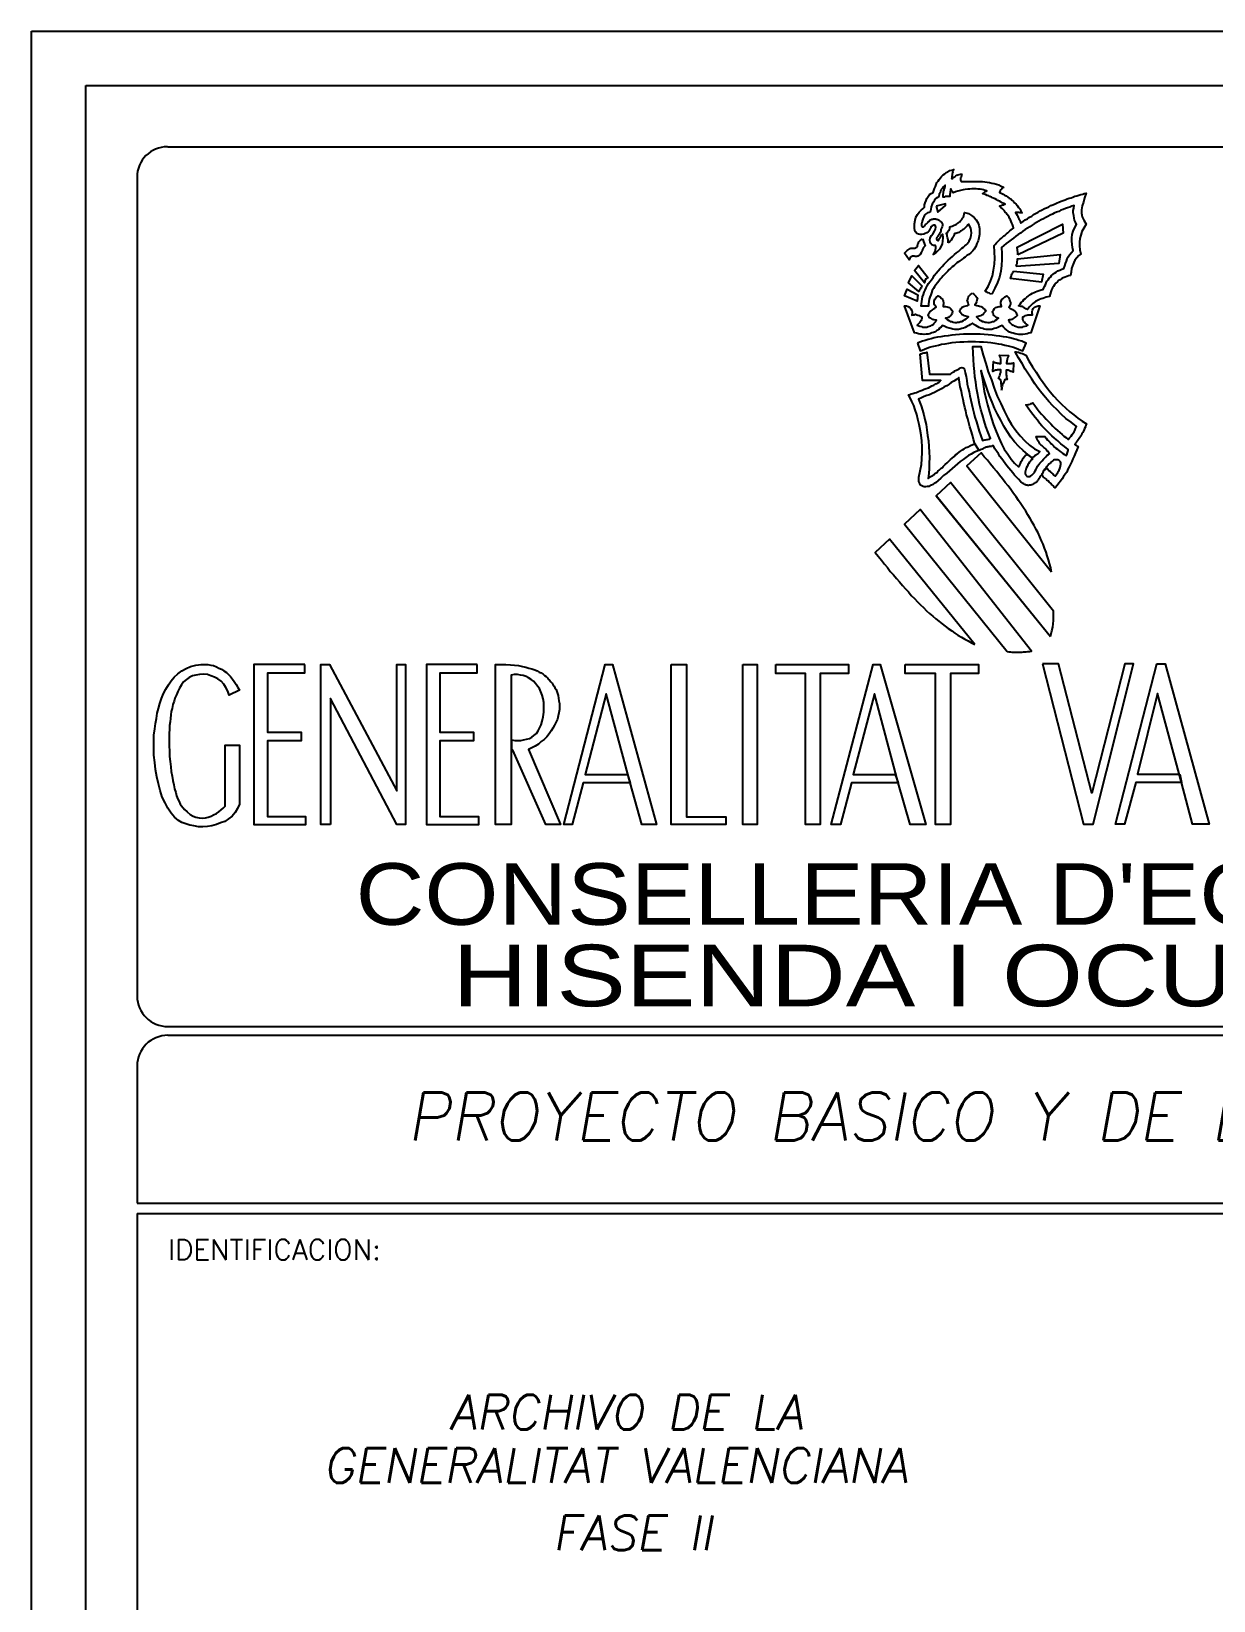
# Model space of a CAD drawing. Extents: x -1 to 154, y -18 to 77.
# Drawn here: x 116.85 to 138.61, y 11.77 to 40.66 of the extents above; entities that cross this region are included whole.
import ezdxf
from ezdxf.enums import TextEntityAlignment as Align

# ---------------------------------------------------------------- set-up
doc = ezdxf.new("R2010")
doc.units = 0
doc.layers.get('0').update_dxf_attribs({"linetype": 'CONTINUOUS'})
doc.layers.add('CAJE', color=7, linetype='CONTINUOUS')
doc.styles.add('_YES', font='HELV.SHX')
doc.styles.add('ROMANS', font='romans.shx')

# ---------------------------------------------------------------- blocks, each defined once
blk = doc.blocks.new('CAJETIN')
at = {"layer": 'CAJE', "color": 7, "linetype": 'Continuous'}
for p, q in [((-18, 28.69), (0, 28.69)), ((-18, 0), (-18, 28.69)), ((-16.744, 27.628), (-1.256, 27.628)), ((-16.744, 19.45), (-1.256, 19.45))]:
    blk.add_line(p, q, dxfattribs=at)
at = {"layer": 'CAJE', "color": 4, "linetype": 'Continuous'}
for p, q in [((-17.5, 28.19), (-0.5, 28.19)), ((-17.5, 0.5), (-17.5, 28.19))]:
    blk.add_line(p, q, dxfattribs=at)
at = {"layer": 'CAJE'}
blk.add_line((-17.028, 27.348), (-17.028, 19.813), dxfattribs=at)
at = {"layer": 'CAJE', "linetype": 'Continuous'}
for p, q in [((-16.744, 19.53), (-1.256, 19.53)), ((-17.028, 19.167), (-17.028, 17.906)), ((-17.028, 17.906), (-0.972, 17.906)), ((-17.028, 17.811), (-5.222, 17.811)), ((-17.028, 17.811), (-17.028, 13.656))]:
    blk.add_line(p, q, dxfattribs=at)
at = {"layer": 'CAJE', "color": 7, "linetype": 'Continuous'}
for points in [[(-9.163, 26.272), (-9.177, 26.275), (-9.184, 26.279), (-9.195, 26.282), (-9.199, 26.282), (-9.206, 26.286), (-9.209, 26.29), (-9.216, 26.293), (-9.224, 26.3), (-9.195, 26.343), (-9.173, 26.39), (-9.156, 26.44), (-9.145, 26.493), (-9.138, 26.547), (-9.134, 26.601), (-9.138, 26.658), (-9.141, 26.719), (-9.131, 26.729), (-9.12, 26.744), (-9.109, 26.754), (-9.098, 26.765), (-9.084, 26.776), (-9.073, 26.786), (-9.063, 26.797), (-9.052, 26.808), (-9.038, 26.815), (-9.027, 26.826), (-9.016, 26.837), (-9.005, 26.844), (-8.995, 26.854), (-8.984, 26.862), (-8.973, 26.872), (-8.963, 26.879), (-8.966, 26.894), (-8.973, 26.912), (-8.977, 26.926), (-8.984, 26.94), (-8.991, 26.954), (-8.995, 26.965), (-9.002, 26.98), (-9.009, 26.99), (-9.02, 27.005), (-9.027, 27.015), (-9.038, 27.026), (-9.045, 27.037), (-9.056, 27.047), (-9.066, 27.058), (-9.08, 27.069), (-9.091, 27.08), (-9.088, 27.083), (-9.08, 27.083), (-9.077, 27.087), (-9.07, 27.09), (-9.063, 27.094), (-9.052, 27.094), (-9.045, 27.098), (-9.038, 27.098), (-9.052, 27.105), (-9.066, 27.112), (-9.077, 27.119), (-9.091, 27.126), (-9.106, 27.133), (-9.116, 27.14), (-9.131, 27.148), (-9.141, 27.151), (-9.156, 27.158), (-9.166, 27.165), (-9.181, 27.169), (-9.191, 27.176), (-9.206, 27.18), (-9.22, 27.187), (-9.231, 27.19), (-9.245, 27.194), (-9.245, 27.198), (-9.241, 27.201), (-9.234, 27.205), (-9.231, 27.208), (-9.224, 27.215), (-9.216, 27.219), (-9.213, 27.219), (-9.209, 27.223), (-9.224, 27.226), (-9.238, 27.23), (-9.252, 27.233), (-9.27, 27.237), (-9.288, 27.237), (-9.306, 27.24), (-9.324, 27.24), (-9.345, 27.24), (-9.363, 27.237), (-9.384, 27.237), (-9.406, 27.233), (-9.427, 27.23), (-9.449, 27.226), (-9.474, 27.219), (-9.495, 27.212), (-9.517, 27.205), (-9.52, 27.208), (-9.52, 27.212), (-9.524, 27.215), (-9.527, 27.219), (-9.531, 27.223), (-9.535, 27.226), (-9.538, 27.233), (-9.538, 27.24), (-9.538, 27.237), (-9.538, 27.237), (-9.538, 27.233), (-9.538, 27.233), (-9.542, 27.233), (-9.542, 27.233), (-9.542, 27.233), (-9.542, 27.233), (-9.542, 27.223), (-9.545, 27.215), (-9.545, 27.208), (-9.545, 27.201), (-9.549, 27.194), (-9.549, 27.187), (-9.549, 27.176), (-9.549, 27.169), (-9.559, 27.169), (-9.567, 27.169), (-9.574, 27.169), (-9.577, 27.169), (-9.585, 27.169), (-9.592, 27.169), (-9.599, 27.165), (-9.61, 27.165), (-9.61, 27.18), (-9.61, 27.19), (-9.606, 27.205), (-9.606, 27.215), (-9.602, 27.23), (-9.599, 27.24), (-9.595, 27.251), (-9.592, 27.262), (-9.592, 27.262), (-9.592, 27.266), (-9.592, 27.266), (-9.592, 27.266), (-9.592, 27.266), (-9.592, 27.269), (-9.592, 27.269), (-9.592, 27.273), (-9.602, 27.266), (-9.613, 27.255), (-9.62, 27.244), (-9.627, 27.233), (-9.635, 27.223), (-9.638, 27.205), (-9.645, 27.19), (-9.649, 27.169), (-9.663, 27.162), (-9.678, 27.151), (-9.688, 27.137), (-9.699, 27.119), (-9.71, 27.098), (-9.72, 27.076), (-9.724, 27.051), (-9.728, 27.026), (-9.738, 27.022), (-9.753, 27.019), (-9.763, 27.012), (-9.771, 27.008), (-9.781, 26.997), (-9.788, 26.983), (-9.795, 26.969), (-9.803, 26.944), (-9.803, 26.937), (-9.806, 26.93), (-9.81, 26.919), (-9.81, 26.908), (-9.81, 26.901), (-9.806, 26.894), (-9.803, 26.89), (-9.795, 26.89), (-9.788, 26.894), (-9.785, 26.897), (-9.781, 26.901), (-9.774, 26.908), (-9.771, 26.912), (-9.763, 26.919), (-9.756, 26.926), (-9.749, 26.933), (-9.745, 26.94), (-9.738, 26.944), (-9.731, 26.951), (-9.728, 26.954), (-9.72, 26.958), (-9.713, 26.962), (-9.706, 26.962), (-9.699, 26.965), (-9.692, 26.965), (-9.681, 26.965), (-9.674, 26.962), (-9.667, 26.962), (-9.66, 26.958), (-9.652, 26.954), (-9.645, 26.951), (-9.638, 26.944), (-9.631, 26.94), (-9.624, 26.933), (-9.62, 26.922), (-9.617, 26.915), (-9.617, 26.905), (-9.62, 26.89), (-9.624, 26.879), (-9.631, 26.865), (-9.631, 26.858), (-9.631, 26.851), (-9.635, 26.844), (-9.638, 26.837), (-9.642, 26.826), (-9.645, 26.819), (-9.652, 26.812), (-9.66, 26.801), (-9.667, 26.794), (-9.67, 26.786), (-9.67, 26.779), (-9.667, 26.772), (-9.663, 26.769), (-9.66, 26.765), (-9.656, 26.765), (-9.652, 26.765), (-9.645, 26.776), (-9.642, 26.783), (-9.638, 26.79), (-9.635, 26.797), (-9.631, 26.801), (-9.627, 26.808), (-9.624, 26.815), (-9.617, 26.822), (-9.613, 26.79), (-9.617, 26.758), (-9.62, 26.733), (-9.631, 26.708), (-9.642, 26.686), (-9.66, 26.669), (-9.678, 26.651), (-9.703, 26.636), (-9.695, 26.644), (-9.692, 26.651), (-9.685, 26.658), (-9.681, 26.672), (-9.681, 26.683), (-9.678, 26.693), (-9.678, 26.708), (-9.681, 26.719), (-9.699, 26.719), (-9.713, 26.726), (-9.724, 26.736), (-9.728, 26.751), (-9.731, 26.769), (-9.728, 26.79), (-9.717, 26.812), (-9.703, 26.829), (-9.688, 26.851), (-9.681, 26.869), (-9.678, 26.887), (-9.681, 26.897), (-9.685, 26.905), (-9.695, 26.905), (-9.71, 26.901), (-9.724, 26.89), (-9.724, 26.883), (-9.728, 26.876), (-9.731, 26.869), (-9.735, 26.862), (-9.742, 26.851), (-9.749, 26.844), (-9.76, 26.837), (-9.774, 26.829), (-9.788, 26.822), (-9.806, 26.819), (-9.82, 26.819), (-9.838, 26.822), (-9.853, 26.829), (-9.863, 26.844), (-9.871, 26.858), (-9.874, 26.879), (-9.874, 26.919), (-9.867, 26.951), (-9.86, 26.98), (-9.846, 27.005), (-9.831, 27.026), (-9.813, 27.044), (-9.795, 27.058), (-9.781, 27.072), (-9.781, 27.094), (-9.774, 27.112), (-9.767, 27.133), (-9.76, 27.151), (-9.749, 27.169), (-9.735, 27.187), (-9.72, 27.198), (-9.703, 27.208), (-9.695, 27.226), (-9.688, 27.244), (-9.681, 27.262), (-9.674, 27.28), (-9.667, 27.298), (-9.656, 27.312), (-9.645, 27.326), (-9.635, 27.341), (-9.624, 27.355), (-9.61, 27.369), (-9.595, 27.38), (-9.581, 27.391), (-9.567, 27.398), (-9.549, 27.408), (-9.531, 27.412), (-9.513, 27.419), (-9.517, 27.408), (-9.52, 27.398), (-9.524, 27.387), (-9.527, 27.376), (-9.527, 27.366), (-9.531, 27.355), (-9.531, 27.344), (-9.531, 27.333), (-9.531, 27.337), (-9.531, 27.337), (-9.527, 27.337), (-9.527, 27.337), (-9.524, 27.337), (-9.524, 27.337), (-9.52, 27.337), (-9.52, 27.341), (-9.513, 27.348), (-9.502, 27.351), (-9.492, 27.359), (-9.485, 27.366), (-9.474, 27.369), (-9.463, 27.373), (-9.449, 27.376), (-9.438, 27.376), (-9.442, 27.369), (-9.442, 27.359), (-9.445, 27.355), (-9.445, 27.348), (-9.449, 27.341), (-9.449, 27.33), (-9.449, 27.319), (-9.445, 27.308), (-9.413, 27.308), (-9.381, 27.308), (-9.352, 27.308), (-9.324, 27.308), (-9.299, 27.308), (-9.274, 27.308), (-9.249, 27.308), (-9.227, 27.305), (-9.206, 27.301), (-9.184, 27.298), (-9.163, 27.294), (-9.141, 27.291), (-9.12, 27.283), (-9.098, 27.276), (-9.077, 27.266), (-9.056, 27.255), (-9.059, 27.251), (-9.066, 27.248), (-9.07, 27.244), (-9.073, 27.237), (-9.08, 27.23), (-9.084, 27.223), (-9.088, 27.215), (-9.091, 27.208), (-9.077, 27.201), (-9.059, 27.19), (-9.045, 27.183), (-9.031, 27.176), (-9.016, 27.165), (-9.002, 27.155), (-8.988, 27.148), (-8.977, 27.137), (-8.963, 27.123), (-8.952, 27.112), (-8.938, 27.098), (-8.927, 27.083), (-8.916, 27.069), (-8.905, 27.055), (-8.895, 27.037), (-8.884, 27.019), (-8.891, 27.019), (-8.898, 27.019), (-8.905, 27.019), (-8.912, 27.022), (-8.92, 27.022), (-8.93, 27.022), (-8.938, 27.022), (-8.945, 27.022), (-8.938, 27.012), (-8.93, 26.997), (-8.923, 26.987), (-8.92, 26.976), (-8.912, 26.965), (-8.905, 26.951), (-8.902, 26.94), (-8.895, 26.926), (-8.873, 26.94), (-8.855, 26.954), (-8.834, 26.965), (-8.816, 26.98), (-8.795, 26.99), (-8.777, 27.005), (-8.755, 27.015), (-8.737, 27.026), (-8.716, 27.037), (-8.698, 27.047), (-8.677, 27.058), (-8.659, 27.065), (-8.637, 27.076), (-8.619, 27.087), (-8.602, 27.094), (-8.58, 27.101), (-8.562, 27.112), (-8.544, 27.119), (-8.523, 27.126), (-8.505, 27.133), (-8.487, 27.14), (-8.469, 27.148), (-8.451, 27.155), (-8.433, 27.158), (-8.416, 27.165), (-8.398, 27.173), (-8.38, 27.176), (-8.362, 27.183), (-8.344, 27.187), (-8.326, 27.19), (-8.312, 27.198), (-8.294, 27.201), (-8.308, 27.158), (-8.319, 27.119), (-8.33, 27.083), (-8.337, 27.047), (-8.337, 27.015), (-8.33, 26.983), (-8.316, 26.951), (-8.294, 26.915), (-8.316, 26.879), (-8.333, 26.847), (-8.344, 26.815), (-8.351, 26.783), (-8.355, 26.751), (-8.355, 26.715), (-8.351, 26.679), (-8.344, 26.64), (-8.362, 26.626), (-8.38, 26.604), (-8.398, 26.583), (-8.408, 26.561), (-8.419, 26.533), (-8.43, 26.508), (-8.433, 26.475), (-8.437, 26.443), (-8.455, 26.44), (-8.473, 26.433), (-8.487, 26.429), (-8.505, 26.422), (-8.519, 26.415), (-8.534, 26.404), (-8.548, 26.397), (-8.559, 26.386), (-8.573, 26.372), (-8.584, 26.358), (-8.594, 26.343), (-8.605, 26.329), (-8.612, 26.311), (-8.619, 26.293), (-8.626, 26.272), (-8.63, 26.25), (-8.648, 26.247), (-8.662, 26.243), (-8.677, 26.236), (-8.694, 26.232), (-8.709, 26.229), (-8.723, 26.222), (-8.734, 26.215), (-8.748, 26.211), (-8.759, 26.204), (-8.773, 26.193), (-8.784, 26.186), (-8.795, 26.175), (-8.805, 26.165), (-8.816, 26.154), (-8.823, 26.143), (-8.834, 26.129), (-8.848, 26.136), (-8.859, 26.143), (-8.87, 26.147), (-8.877, 26.154), (-8.884, 26.157), (-8.895, 26.157), (-8.905, 26.161), (-8.916, 26.165), (-8.902, 26.179), (-8.891, 26.193), (-8.877, 26.207), (-8.866, 26.222), (-8.852, 26.232), (-8.841, 26.243), (-8.827, 26.254), (-8.816, 26.265), (-8.802, 26.272), (-8.787, 26.279), (-8.773, 26.286), (-8.759, 26.293), (-8.745, 26.3), (-8.727, 26.304), (-8.709, 26.311), (-8.691, 26.315), (-8.684, 26.329), (-8.677, 26.343), (-8.669, 26.358), (-8.662, 26.375), (-8.655, 26.39), (-8.644, 26.404), (-8.634, 26.418), (-8.623, 26.429), (-8.612, 26.443), (-8.598, 26.454), (-8.584, 26.465), (-8.569, 26.475), (-8.555, 26.486), (-8.537, 26.493), (-8.519, 26.5), (-8.498, 26.508), (-8.491, 26.533), (-8.484, 26.554), (-8.476, 26.576), (-8.469, 26.597), (-8.459, 26.615), (-8.448, 26.633), (-8.43, 26.654), (-8.412, 26.672), (-8.419, 26.701), (-8.423, 26.729), (-8.426, 26.761), (-8.426, 26.79), (-8.423, 26.819), (-8.412, 26.851), (-8.401, 26.879), (-8.384, 26.912), (-8.391, 26.933), (-8.401, 26.951), (-8.405, 26.972), (-8.408, 26.994), (-8.412, 27.019), (-8.412, 27.04), (-8.408, 27.062), (-8.405, 27.087), (-8.426, 27.08), (-8.444, 27.072), (-8.466, 27.065), (-8.484, 27.058), (-8.505, 27.051), (-8.526, 27.044), (-8.544, 27.033), (-8.566, 27.026), (-8.587, 27.015), (-8.605, 27.008), (-8.626, 26.997), (-8.648, 26.987), (-8.666, 26.976), (-8.687, 26.965), (-8.709, 26.954), (-8.73, 26.944), (-8.752, 26.93), (-8.773, 26.919), (-8.791, 26.905), (-8.812, 26.89), (-8.834, 26.879), (-8.855, 26.865), (-8.877, 26.851), (-8.898, 26.833), (-8.92, 26.819), (-8.941, 26.804), (-8.963, 26.786), (-8.984, 26.772), (-9.009, 26.754), (-9.031, 26.736), (-9.052, 26.719), (-9.073, 26.701), (-9.07, 26.644), (-9.07, 26.59), (-9.073, 26.536), (-9.08, 26.483), (-9.091, 26.429), (-9.109, 26.379), (-9.134, 26.325), (-9.163, 26.272)], [(-9.563, 26.744), (-9.563, 26.758), (-9.563, 26.769), (-9.567, 26.783), (-9.57, 26.794), (-9.574, 26.804), (-9.574, 26.815), (-9.577, 26.822), (-9.581, 26.829), (-9.574, 26.837), (-9.567, 26.844), (-9.563, 26.851), (-9.556, 26.858), (-9.552, 26.865), (-9.549, 26.872), (-9.549, 26.883), (-9.549, 26.89), (-9.538, 26.894), (-9.527, 26.897), (-9.52, 26.901), (-9.51, 26.905), (-9.499, 26.908), (-9.488, 26.915), (-9.477, 26.922), (-9.467, 26.93), (-9.456, 26.937), (-9.449, 26.947), (-9.438, 26.958), (-9.431, 26.969), (-9.424, 26.98), (-9.42, 26.994), (-9.417, 27.008), (-9.413, 27.022), (-9.377, 27.012), (-9.349, 26.994), (-9.324, 26.976), (-9.306, 26.954), (-9.291, 26.93), (-9.281, 26.905), (-9.274, 26.876), (-9.274, 26.847), (-9.274, 26.819), (-9.281, 26.79), (-9.288, 26.761), (-9.299, 26.736), (-9.309, 26.711), (-9.324, 26.686), (-9.338, 26.669), (-9.356, 26.651), (-9.374, 26.636), (-9.392, 26.626), (-9.406, 26.611), (-9.424, 26.601), (-9.438, 26.59), (-9.456, 26.579), (-9.47, 26.568), (-9.485, 26.558), (-9.499, 26.543), (-9.513, 26.533), (-9.527, 26.522), (-9.542, 26.508), (-9.556, 26.497), (-9.567, 26.483), (-9.581, 26.468), (-9.595, 26.454), (-9.61, 26.44), (-9.624, 26.422), (-9.638, 26.408), (-9.649, 26.39), (-9.663, 26.375), (-9.678, 26.358), (-9.688, 26.34), (-9.699, 26.322), (-9.71, 26.304), (-9.717, 26.282), (-9.724, 26.265), (-9.731, 26.243), (-9.738, 26.225), (-9.742, 26.204), (-9.745, 26.182), (-9.745, 26.161), (-9.813, 26.161), (-9.81, 26.182), (-9.806, 26.204), (-9.803, 26.225), (-9.799, 26.247), (-9.792, 26.268), (-9.785, 26.29), (-9.774, 26.307), (-9.767, 26.329), (-9.756, 26.347), (-9.745, 26.368), (-9.731, 26.386), (-9.717, 26.404), (-9.703, 26.425), (-9.688, 26.447), (-9.674, 26.465), (-9.656, 26.486), (-9.638, 26.508), (-9.62, 26.526), (-9.602, 26.547), (-9.581, 26.565), (-9.563, 26.583), (-9.542, 26.601), (-9.524, 26.619), (-9.506, 26.636), (-9.488, 26.651), (-9.47, 26.665), (-9.452, 26.679), (-9.438, 26.693), (-9.424, 26.704), (-9.409, 26.715), (-9.399, 26.726), (-9.388, 26.733), (-9.37, 26.758), (-9.359, 26.786), (-9.352, 26.812), (-9.349, 26.837), (-9.352, 26.858), (-9.356, 26.879), (-9.366, 26.901), (-9.377, 26.915), (-9.384, 26.908), (-9.388, 26.901), (-9.395, 26.894), (-9.402, 26.887), (-9.409, 26.879), (-9.417, 26.872), (-9.424, 26.865), (-9.431, 26.862), (-9.442, 26.854), (-9.449, 26.851), (-9.456, 26.844), (-9.467, 26.84), (-9.474, 26.837), (-9.485, 26.833), (-9.492, 26.829), (-9.502, 26.829), (-9.51, 26.819), (-9.513, 26.804), (-9.52, 26.794), (-9.527, 26.783), (-9.535, 26.769), (-9.542, 26.761), (-9.552, 26.751), (-9.563, 26.744)], [(-9.674, 27.08), (-9.66, 27.026), (-9.588, 27.087), (-9.588, 27.101), (-9.674, 27.08)], [(-8.923, 26.633), (-8.923, 26.644), (-8.923, 26.651), (-8.923, 26.658), (-8.927, 26.669), (-8.927, 26.676), (-8.927, 26.683), (-8.93, 26.693), (-8.93, 26.704), (-8.512, 26.915), (-8.505, 26.833), (-8.923, 26.633)], [(-9.799, 26.779), (-9.774, 26.715), (-9.785, 26.708), (-9.792, 26.701), (-9.795, 26.693), (-9.799, 26.683), (-9.803, 26.672), (-9.806, 26.661), (-9.813, 26.651), (-9.82, 26.636), (-9.831, 26.629), (-9.842, 26.622), (-9.853, 26.619), (-9.86, 26.619), (-9.867, 26.619), (-9.878, 26.622), (-9.885, 26.622), (-9.892, 26.622), (-9.896, 26.622), (-9.899, 26.619), (-9.903, 26.615), (-9.906, 26.611), (-9.913, 26.608), (-9.917, 26.601), (-9.921, 26.593), (-9.924, 26.586), (-9.964, 26.647), (-9.953, 26.661), (-9.942, 26.672), (-9.931, 26.679), (-9.924, 26.686), (-9.913, 26.69), (-9.906, 26.693), (-9.892, 26.693), (-9.881, 26.693), (-9.871, 26.693), (-9.863, 26.697), (-9.86, 26.701), (-9.853, 26.704), (-9.849, 26.708), (-9.846, 26.711), (-9.846, 26.719), (-9.842, 26.726), (-9.842, 26.733), (-9.838, 26.74), (-9.838, 26.747), (-9.835, 26.754), (-9.828, 26.758), (-9.82, 26.765), (-9.813, 26.772), (-9.799, 26.779)], [(-8.938, 26.526), (-8.934, 26.536), (-8.934, 26.543), (-8.93, 26.551), (-8.93, 26.558), (-8.93, 26.565), (-8.93, 26.572), (-8.927, 26.583), (-8.927, 26.597), (-8.534, 26.636), (-8.544, 26.554), (-8.938, 26.526)], [(-9.806, 26.347), (-9.81, 26.336), (-9.813, 26.329), (-9.817, 26.325), (-9.82, 26.318), (-9.824, 26.315), (-9.828, 26.311), (-9.831, 26.304), (-9.835, 26.297), (-9.928, 26.375), (-9.899, 26.44), (-9.806, 26.347)], [(-9.749, 26.422), (-9.756, 26.418), (-9.763, 26.411), (-9.771, 26.408), (-9.774, 26.4), (-9.778, 26.397), (-9.778, 26.39), (-9.781, 26.383), (-9.781, 26.375), (-9.874, 26.49), (-9.838, 26.536), (-9.749, 26.422)], [(-8.963, 26.483), (-8.691, 26.454), (-8.705, 26.383), (-8.991, 26.415), (-8.988, 26.425), (-8.984, 26.433), (-8.98, 26.44), (-8.98, 26.447), (-8.977, 26.454), (-8.973, 26.461), (-8.97, 26.472), (-8.963, 26.483)], [(-9.842, 26.265), (-9.842, 26.257), (-9.846, 26.25), (-9.846, 26.247), (-9.846, 26.243), (-9.846, 26.236), (-9.846, 26.229), (-9.849, 26.218), (-9.849, 26.207), (-9.964, 26.257), (-9.942, 26.318), (-9.842, 26.265)], [(-9.341, 26.279), (-9.324, 26.268), (-9.309, 26.254), (-9.299, 26.24), (-9.295, 26.225), (-9.299, 26.215), (-9.302, 26.2), (-9.309, 26.186), (-9.317, 26.172), (-9.299, 26.168), (-9.284, 26.165), (-9.274, 26.161), (-9.259, 26.157), (-9.249, 26.15), (-9.238, 26.139), (-9.227, 26.129), (-9.216, 26.114), (-9.227, 26.104), (-9.238, 26.093), (-9.245, 26.082), (-9.256, 26.079), (-9.266, 26.072), (-9.277, 26.068), (-9.288, 26.064), (-9.302, 26.061), (-9.291, 26.05), (-9.284, 26.043), (-9.274, 26.036), (-9.263, 26.029), (-9.249, 26.021), (-9.238, 26.018), (-9.224, 26.014), (-9.213, 26.014), (-9.199, 26.011), (-9.184, 26.011), (-9.17, 26.014), (-9.156, 26.018), (-9.141, 26.021), (-9.131, 26.029), (-9.116, 26.039), (-9.102, 26.05), (-9.113, 26.054), (-9.123, 26.057), (-9.131, 26.064), (-9.138, 26.072), (-9.145, 26.079), (-9.148, 26.086), (-9.152, 26.097), (-9.156, 26.111), (-9.148, 26.125), (-9.138, 26.139), (-9.127, 26.147), (-9.116, 26.15), (-9.106, 26.154), (-9.095, 26.157), (-9.084, 26.157), (-9.073, 26.157), (-9.077, 26.172), (-9.08, 26.182), (-9.08, 26.197), (-9.077, 26.207), (-9.07, 26.222), (-9.059, 26.232), (-9.041, 26.247), (-9.023, 26.257), (-9.009, 26.24), (-8.998, 26.222), (-8.995, 26.207), (-8.991, 26.193), (-8.991, 26.179), (-8.995, 26.168), (-8.998, 26.157), (-9.005, 26.15), (-8.995, 26.143), (-8.984, 26.136), (-8.973, 26.129), (-8.959, 26.122), (-8.948, 26.111), (-8.941, 26.104), (-8.934, 26.089), (-8.927, 26.079), (-8.934, 26.068), (-8.945, 26.061), (-8.955, 26.054), (-8.966, 26.046), (-8.977, 26.039), (-8.988, 26.036), (-8.998, 26.036), (-9.009, 26.032), (-9.002, 26.021), (-8.995, 26.011), (-8.988, 26), (-8.977, 25.993), (-8.966, 25.986), (-8.955, 25.979), (-8.945, 25.975), (-8.934, 25.972), (-8.92, 25.968), (-8.909, 25.968), (-8.895, 25.968), (-8.88, 25.968), (-8.87, 25.972), (-8.855, 25.975), (-8.841, 25.979), (-8.83, 25.986), (-8.845, 25.997), (-8.855, 26.004), (-8.862, 26.014), (-8.87, 26.021), (-8.873, 26.032), (-8.877, 26.039), (-8.877, 26.05), (-8.877, 26.061), (-8.862, 26.068), (-8.852, 26.075), (-8.841, 26.079), (-8.83, 26.082), (-8.82, 26.082), (-8.809, 26.082), (-8.798, 26.082), (-8.787, 26.082), (-8.791, 26.097), (-8.791, 26.111), (-8.787, 26.125), (-8.78, 26.139), (-8.77, 26.15), (-8.755, 26.157), (-8.737, 26.165), (-8.719, 26.165), (-8.802, 25.914), (-8.82, 25.911), (-8.838, 25.907), (-8.855, 25.904), (-8.877, 25.9), (-8.895, 25.9), (-8.912, 25.9), (-8.93, 25.904), (-8.948, 25.907), (-8.966, 25.911), (-8.98, 25.914), (-8.998, 25.921), (-9.013, 25.932), (-9.027, 25.943), (-9.041, 25.954), (-9.056, 25.968), (-9.066, 25.982), (-9.088, 25.972), (-9.106, 25.964), (-9.123, 25.957), (-9.141, 25.954), (-9.163, 25.946), (-9.177, 25.946), (-9.195, 25.946), (-9.213, 25.946), (-9.231, 25.95), (-9.245, 25.954), (-9.263, 25.957), (-9.277, 25.964), (-9.295, 25.972), (-9.309, 25.982), (-9.327, 25.993), (-9.341, 26.004), (-9.359, 25.993), (-9.374, 25.982), (-9.392, 25.972), (-9.406, 25.964), (-9.424, 25.957), (-9.438, 25.954), (-9.456, 25.95), (-9.47, 25.946), (-9.488, 25.946), (-9.502, 25.946), (-9.52, 25.95), (-9.538, 25.954), (-9.556, 25.957), (-9.577, 25.964), (-9.595, 25.972), (-9.617, 25.982), (-9.627, 25.968), (-9.642, 25.957), (-9.652, 25.943), (-9.667, 25.936), (-9.681, 25.925), (-9.699, 25.918), (-9.713, 25.914), (-9.731, 25.907), (-9.749, 25.904), (-9.767, 25.904), (-9.785, 25.9), (-9.803, 25.904), (-9.82, 25.904), (-9.838, 25.907), (-9.856, 25.911), (-9.874, 25.914), (-9.964, 26.165), (-9.946, 26.165), (-9.931, 26.157), (-9.917, 26.147), (-9.906, 26.136), (-9.899, 26.122), (-9.896, 26.107), (-9.896, 26.093), (-9.899, 26.079), (-9.885, 26.082), (-9.874, 26.082), (-9.863, 26.086), (-9.853, 26.082), (-9.842, 26.079), (-9.831, 26.075), (-9.82, 26.068), (-9.806, 26.061), (-9.806, 26.05), (-9.81, 26.036), (-9.813, 26.029), (-9.817, 26.018), (-9.824, 26.011), (-9.831, 26.004), (-9.838, 25.997), (-9.849, 25.986), (-9.835, 25.979), (-9.824, 25.975), (-9.81, 25.972), (-9.799, 25.968), (-9.785, 25.968), (-9.771, 25.968), (-9.76, 25.968), (-9.749, 25.972), (-9.735, 25.975), (-9.724, 25.979), (-9.713, 25.986), (-9.703, 25.993), (-9.695, 26), (-9.685, 26.011), (-9.678, 26.021), (-9.67, 26.032), (-9.681, 26.032), (-9.695, 26.036), (-9.706, 26.039), (-9.713, 26.043), (-9.724, 26.05), (-9.735, 26.054), (-9.742, 26.064), (-9.749, 26.075), (-9.745, 26.089), (-9.738, 26.1), (-9.731, 26.107), (-9.72, 26.118), (-9.71, 26.125), (-9.699, 26.136), (-9.685, 26.143), (-9.674, 26.15), (-9.681, 26.161), (-9.688, 26.172), (-9.692, 26.182), (-9.692, 26.197), (-9.692, 26.207), (-9.685, 26.225), (-9.674, 26.24), (-9.656, 26.257), (-9.638, 26.247), (-9.624, 26.232), (-9.613, 26.222), (-9.61, 26.207), (-9.606, 26.193), (-9.606, 26.182), (-9.61, 26.168), (-9.61, 26.157), (-9.599, 26.157), (-9.588, 26.157), (-9.574, 26.154), (-9.563, 26.15), (-9.552, 26.147), (-9.542, 26.139), (-9.531, 26.125), (-9.524, 26.111), (-9.527, 26.097), (-9.531, 26.086), (-9.535, 26.079), (-9.542, 26.072), (-9.552, 26.064), (-9.559, 26.057), (-9.574, 26.054), (-9.588, 26.05), (-9.574, 26.039), (-9.559, 26.029), (-9.545, 26.021), (-9.531, 26.018), (-9.517, 26.014), (-9.502, 26.011), (-9.488, 26.011), (-9.477, 26.014), (-9.463, 26.014), (-9.449, 26.018), (-9.438, 26.021), (-9.424, 26.029), (-9.413, 26.036), (-9.399, 26.043), (-9.388, 26.05), (-9.377, 26.061), (-9.388, 26.064), (-9.402, 26.068), (-9.413, 26.072), (-9.424, 26.079), (-9.434, 26.082), (-9.445, 26.093), (-9.452, 26.104), (-9.456, 26.114), (-9.452, 26.129), (-9.442, 26.139), (-9.434, 26.15), (-9.424, 26.157), (-9.409, 26.161), (-9.399, 26.165), (-9.384, 26.168), (-9.374, 26.172), (-9.381, 26.186), (-9.384, 26.2), (-9.388, 26.215), (-9.384, 26.225), (-9.381, 26.24), (-9.374, 26.254), (-9.359, 26.268), (-9.341, 26.279)], [(-9.846, 25.821), (-9.82, 25.75), (-9.803, 25.757), (-9.781, 25.764), (-9.76, 25.775), (-9.735, 25.782), (-9.71, 25.789), (-9.681, 25.796), (-9.652, 25.803), (-9.624, 25.811), (-9.592, 25.814), (-9.559, 25.821), (-9.527, 25.825), (-9.492, 25.828), (-9.456, 25.832), (-9.42, 25.832), (-9.384, 25.836), (-9.349, 25.836), (-9.313, 25.836), (-9.274, 25.832), (-9.238, 25.832), (-9.202, 25.828), (-9.17, 25.825), (-9.134, 25.821), (-9.102, 25.814), (-9.073, 25.811), (-9.041, 25.803), (-9.013, 25.796), (-8.988, 25.789), (-8.963, 25.782), (-8.938, 25.775), (-8.916, 25.764), (-8.895, 25.757), (-8.877, 25.75), (-8.845, 25.821), (-8.866, 25.828), (-8.887, 25.839), (-8.912, 25.846), (-8.938, 25.853), (-8.963, 25.861), (-8.995, 25.868), (-9.023, 25.875), (-9.056, 25.879), (-9.088, 25.886), (-9.123, 25.889), (-9.159, 25.893), (-9.195, 25.896), (-9.231, 25.9), (-9.27, 25.904), (-9.309, 25.904), (-9.349, 25.904), (-9.384, 25.904), (-9.424, 25.904), (-9.459, 25.9), (-9.495, 25.896), (-9.531, 25.893), (-9.563, 25.889), (-9.599, 25.886), (-9.631, 25.879), (-9.663, 25.875), (-9.692, 25.868), (-9.72, 25.861), (-9.749, 25.853), (-9.774, 25.846), (-9.799, 25.839), (-9.824, 25.828), (-9.846, 25.821)], [(-8.838, 24.795), (-8.83, 24.792), (-8.823, 24.788), (-8.82, 24.785), (-8.812, 24.781), (-8.805, 24.778), (-8.802, 24.77), (-8.795, 24.763), (-8.787, 24.752), (-8.798, 24.745), (-8.805, 24.735), (-8.816, 24.724), (-8.823, 24.71), (-8.83, 24.699), (-8.838, 24.685), (-8.845, 24.67), (-8.848, 24.656), (-8.855, 24.634), (-8.855, 24.617), (-8.848, 24.606), (-8.841, 24.595), (-8.83, 24.592), (-8.816, 24.592), (-8.805, 24.595), (-8.795, 24.606), (-8.78, 24.617), (-8.77, 24.631), (-8.762, 24.645), (-8.755, 24.659), (-8.748, 24.674), (-8.741, 24.688), (-8.73, 24.702), (-8.719, 24.717), (-8.709, 24.727), (-8.698, 24.738), (-8.687, 24.752), (-8.677, 24.763), (-8.666, 24.774), (-8.655, 24.785), (-8.641, 24.795), (-8.63, 24.803), (-8.637, 24.813), (-8.641, 24.82), (-8.652, 24.827), (-8.659, 24.835), (-8.666, 24.845), (-8.673, 24.853), (-8.684, 24.86), (-8.691, 24.867), (-8.702, 24.878), (-8.712, 24.885), (-8.719, 24.895), (-8.727, 24.906), (-8.734, 24.917), (-8.745, 24.931), (-8.748, 24.945), (-8.755, 24.96), (-8.741, 24.96), (-8.73, 24.96), (-8.719, 24.96), (-8.712, 24.96), (-8.702, 24.96), (-8.694, 24.96), (-8.684, 24.96), (-8.673, 24.96), (-8.662, 24.945), (-8.652, 24.931), (-8.641, 24.92), (-8.626, 24.906), (-8.616, 24.895), (-8.605, 24.885), (-8.594, 24.874), (-8.584, 24.863), (-8.573, 24.853), (-8.559, 24.845), (-8.548, 24.835), (-8.534, 24.824), (-8.523, 24.817), (-8.509, 24.806), (-8.494, 24.795), (-8.48, 24.785), (-8.476, 24.788), (-8.473, 24.792), (-8.469, 24.799), (-8.469, 24.806), (-8.466, 24.813), (-8.462, 24.824), (-8.459, 24.831), (-8.459, 24.842), (-8.494, 24.87), (-8.526, 24.895), (-8.555, 24.92), (-8.584, 24.945), (-8.609, 24.967), (-8.634, 24.992), (-8.655, 25.013), (-8.68, 25.038), (-8.702, 25.06), (-8.723, 25.085), (-8.741, 25.11), (-8.762, 25.135), (-8.784, 25.164), (-8.805, 25.192), (-8.827, 25.221), (-8.848, 25.253), (-8.838, 25.253), (-8.827, 25.257), (-8.82, 25.257), (-8.809, 25.26), (-8.802, 25.264), (-8.795, 25.264), (-8.791, 25.267), (-8.784, 25.271), (-8.766, 25.246), (-8.745, 25.217), (-8.727, 25.192), (-8.705, 25.167), (-8.684, 25.146), (-8.662, 25.121), (-8.641, 25.099), (-8.619, 25.078), (-8.602, 25.056), (-8.58, 25.035), (-8.559, 25.017), (-8.537, 24.999), (-8.516, 24.981), (-8.498, 24.963), (-8.476, 24.949), (-8.459, 24.935), (-8.448, 24.949), (-8.433, 24.963), (-8.423, 24.978), (-8.416, 24.988), (-8.405, 25.003), (-8.398, 25.017), (-8.391, 25.035), (-8.384, 25.053), (-8.433, 25.092), (-8.48, 25.128), (-8.523, 25.167), (-8.562, 25.206), (-8.602, 25.242), (-8.637, 25.282), (-8.669, 25.321), (-8.702, 25.36), (-8.734, 25.403), (-8.766, 25.446), (-8.795, 25.489), (-8.823, 25.535), (-8.855, 25.582), (-8.884, 25.632), (-8.916, 25.685), (-8.948, 25.739), (-8.938, 25.739), (-8.927, 25.736), (-8.916, 25.736), (-8.905, 25.732), (-8.895, 25.728), (-8.88, 25.725), (-8.866, 25.718), (-8.848, 25.711), (-8.82, 25.657), (-8.787, 25.603), (-8.755, 25.553), (-8.723, 25.503), (-8.691, 25.457), (-8.659, 25.414), (-8.626, 25.371), (-8.591, 25.332), (-8.555, 25.292), (-8.519, 25.257), (-8.484, 25.224), (-8.444, 25.189), (-8.408, 25.16), (-8.369, 25.131), (-8.33, 25.103), (-8.291, 25.078), (-8.298, 25.064), (-8.301, 25.049), (-8.308, 25.035), (-8.312, 25.024), (-8.319, 25.01), (-8.326, 24.999), (-8.333, 24.985), (-8.337, 24.974), (-8.344, 24.963), (-8.351, 24.953), (-8.358, 24.942), (-8.366, 24.931), (-8.373, 24.92), (-8.384, 24.91), (-8.391, 24.899), (-8.398, 24.888), (-8.394, 24.885), (-8.391, 24.885), (-8.387, 24.881), (-8.384, 24.878), (-8.38, 24.874), (-8.376, 24.874), (-8.373, 24.87), (-8.366, 24.87), (-8.38, 24.838), (-8.391, 24.81), (-8.405, 24.781), (-8.416, 24.756), (-8.426, 24.731), (-8.437, 24.706), (-8.451, 24.681), (-8.462, 24.659), (-8.473, 24.634), (-8.487, 24.613), (-8.501, 24.592), (-8.516, 24.57), (-8.53, 24.549), (-8.544, 24.531), (-8.562, 24.509), (-8.58, 24.488), (-8.587, 24.495), (-8.594, 24.506), (-8.605, 24.513), (-8.612, 24.52), (-8.619, 24.527), (-8.626, 24.534), (-8.634, 24.542), (-8.641, 24.549), (-8.648, 24.552), (-8.655, 24.559), (-8.662, 24.567), (-8.669, 24.574), (-8.677, 24.581), (-8.687, 24.588), (-8.694, 24.599), (-8.702, 24.606), (-8.698, 24.613), (-8.694, 24.624), (-8.691, 24.631), (-8.687, 24.638), (-8.684, 24.645), (-8.677, 24.652), (-8.669, 24.663), (-8.662, 24.67), (-8.648, 24.659), (-8.637, 24.649), (-8.626, 24.642), (-8.619, 24.634), (-8.609, 24.624), (-8.602, 24.617), (-8.591, 24.606), (-8.58, 24.595), (-8.573, 24.606), (-8.562, 24.62), (-8.555, 24.631), (-8.548, 24.642), (-8.541, 24.652), (-8.537, 24.667), (-8.534, 24.677), (-8.53, 24.692), (-8.526, 24.706), (-8.526, 24.72), (-8.53, 24.727), (-8.537, 24.735), (-8.544, 24.742), (-8.555, 24.745), (-8.566, 24.745), (-8.58, 24.745), (-8.587, 24.745), (-8.594, 24.742), (-8.602, 24.738), (-8.609, 24.731), (-8.619, 24.724), (-8.626, 24.713), (-8.637, 24.706), (-8.648, 24.695), (-8.655, 24.685), (-8.666, 24.67), (-8.673, 24.659), (-8.684, 24.649), (-8.691, 24.638), (-8.694, 24.627), (-8.702, 24.617), (-8.705, 24.606), (-8.712, 24.599), (-8.719, 24.588), (-8.723, 24.581), (-8.73, 24.574), (-8.737, 24.563), (-8.741, 24.556), (-8.748, 24.545), (-8.755, 24.538), (-8.762, 24.534), (-8.77, 24.527), (-8.777, 24.524), (-8.784, 24.52), (-8.795, 24.517), (-8.802, 24.513), (-8.809, 24.513), (-8.816, 24.513), (-8.823, 24.509), (-8.83, 24.509), (-8.838, 24.513), (-8.845, 24.513), (-8.852, 24.517), (-8.859, 24.52), (-8.866, 24.524), (-8.873, 24.527), (-8.895, 24.545), (-8.916, 24.567), (-8.934, 24.588), (-8.952, 24.606), (-8.97, 24.627), (-8.988, 24.649), (-9.005, 24.67), (-9.023, 24.692), (-9.038, 24.713), (-9.056, 24.735), (-9.07, 24.756), (-9.088, 24.778), (-9.102, 24.803), (-9.116, 24.824), (-9.134, 24.849), (-9.148, 24.874), (-9.159, 24.874), (-9.166, 24.87), (-9.177, 24.87), (-9.184, 24.87), (-9.191, 24.867), (-9.199, 24.867), (-9.206, 24.863), (-9.213, 24.863), (-9.22, 24.86), (-9.227, 24.856), (-9.234, 24.853), (-9.241, 24.849), (-9.249, 24.845), (-9.259, 24.842), (-9.266, 24.838), (-9.277, 24.831), (-9.317, 24.895), (-9.331, 24.935), (-9.341, 24.974), (-9.352, 25.013), (-9.363, 25.049), (-9.374, 25.088), (-9.384, 25.124), (-9.395, 25.16), (-9.402, 25.196), (-9.409, 25.228), (-9.42, 25.267), (-9.427, 25.303), (-9.434, 25.339), (-9.442, 25.378), (-9.452, 25.417), (-9.459, 25.46), (-9.467, 25.503), (-9.488, 25.485), (-9.513, 25.471), (-9.535, 25.457), (-9.556, 25.442), (-9.577, 25.428), (-9.599, 25.417), (-9.62, 25.403), (-9.642, 25.392), (-9.663, 25.382), (-9.688, 25.367), (-9.71, 25.357), (-9.735, 25.346), (-9.76, 25.339), (-9.785, 25.328), (-9.81, 25.317), (-9.838, 25.306), (-9.824, 25.274), (-9.813, 25.242), (-9.799, 25.203), (-9.788, 25.16), (-9.778, 25.117), (-9.767, 25.071), (-9.76, 25.021), (-9.753, 24.971), (-9.745, 24.92), (-9.742, 24.87), (-9.738, 24.817), (-9.735, 24.767), (-9.738, 24.717), (-9.738, 24.667), (-9.742, 24.62), (-9.749, 24.574), (-9.738, 24.581), (-9.728, 24.588), (-9.717, 24.595), (-9.706, 24.602), (-9.695, 24.609), (-9.685, 24.62), (-9.674, 24.627), (-9.663, 24.634), (-9.656, 24.645), (-9.645, 24.652), (-9.638, 24.659), (-9.627, 24.67), (-9.617, 24.677), (-9.61, 24.685), (-9.599, 24.695), (-9.592, 24.702), (-9.574, 24.72), (-9.559, 24.735), (-9.542, 24.749), (-9.527, 24.763), (-9.51, 24.778), (-9.495, 24.792), (-9.481, 24.803), (-9.463, 24.817), (-9.449, 24.827), (-9.431, 24.838), (-9.417, 24.849), (-9.399, 24.86), (-9.381, 24.867), (-9.359, 24.878), (-9.338, 24.888), (-9.317, 24.895), (-9.281, 24.831), (-9.306, 24.824), (-9.327, 24.813), (-9.352, 24.799), (-9.377, 24.785), (-9.402, 24.767), (-9.427, 24.749), (-9.452, 24.731), (-9.477, 24.71), (-9.502, 24.688), (-9.527, 24.667), (-9.552, 24.645), (-9.577, 24.624), (-9.606, 24.602), (-9.631, 24.577), (-9.656, 24.556), (-9.681, 24.534), (-9.692, 24.527), (-9.703, 24.52), (-9.717, 24.513), (-9.728, 24.509), (-9.742, 24.502), (-9.756, 24.502), (-9.771, 24.499), (-9.785, 24.499), (-9.795, 24.502), (-9.806, 24.506), (-9.817, 24.513), (-9.824, 24.524), (-9.831, 24.534), (-9.835, 24.549), (-9.835, 24.567), (-9.835, 24.588), (-9.82, 24.645), (-9.81, 24.702), (-9.806, 24.756), (-9.803, 24.813), (-9.803, 24.867), (-9.806, 24.92), (-9.813, 24.974), (-9.82, 25.024), (-9.831, 25.071), (-9.842, 25.121), (-9.853, 25.164), (-9.867, 25.206), (-9.881, 25.246), (-9.899, 25.282), (-9.913, 25.317), (-9.928, 25.346), (-9.917, 25.349), (-9.903, 25.353), (-9.888, 25.357), (-9.871, 25.364), (-9.856, 25.367), (-9.838, 25.374), (-9.82, 25.382), (-9.803, 25.389), (-9.785, 25.396), (-9.767, 25.403), (-9.745, 25.41), (-9.728, 25.417), (-9.713, 25.428), (-9.695, 25.435), (-9.678, 25.446), (-9.663, 25.453), (-9.66, 25.453), (-9.656, 25.457), (-9.652, 25.457), (-9.645, 25.46), (-9.642, 25.464), (-9.638, 25.471), (-9.635, 25.475), (-9.631, 25.478), (-9.799, 25.478), (-9.82, 25.718), (-9.82, 25.718), (-9.817, 25.721), (-9.813, 25.721), (-9.806, 25.725), (-9.799, 25.728), (-9.788, 25.732), (-9.774, 25.732), (-9.76, 25.736), (-9.735, 25.535), (-9.542, 25.535), (-9.535, 25.542), (-9.527, 25.546), (-9.52, 25.553), (-9.513, 25.557), (-9.506, 25.564), (-9.495, 25.567), (-9.488, 25.571), (-9.481, 25.575), (-9.463, 25.585), (-9.449, 25.592), (-9.438, 25.596), (-9.427, 25.592), (-9.42, 25.589), (-9.413, 25.578), (-9.409, 25.564), (-9.406, 25.546), (-9.399, 25.514), (-9.392, 25.478), (-9.388, 25.442), (-9.381, 25.407), (-9.37, 25.371), (-9.363, 25.335), (-9.356, 25.296), (-9.345, 25.257), (-9.338, 25.217), (-9.327, 25.178), (-9.317, 25.139), (-9.302, 25.096), (-9.291, 25.053), (-9.277, 25.01), (-9.263, 24.967), (-9.249, 24.924), (-9.238, 24.928), (-9.227, 24.931), (-9.22, 24.931), (-9.209, 24.935), (-9.202, 24.935), (-9.191, 24.938), (-9.184, 24.938), (-9.173, 24.942), (-9.195, 24.999), (-9.216, 25.053), (-9.231, 25.106), (-9.249, 25.16), (-9.263, 25.21), (-9.274, 25.26), (-9.284, 25.31), (-9.295, 25.36), (-9.302, 25.407), (-9.309, 25.46), (-9.317, 25.51), (-9.32, 25.56), (-9.327, 25.614), (-9.331, 25.671), (-9.334, 25.728), (-9.338, 25.789), (-9.263, 25.789), (-9.241, 25.711), (-9.216, 25.632), (-9.195, 25.557), (-9.166, 25.482), (-9.141, 25.407), (-9.113, 25.332), (-9.08, 25.264), (-9.048, 25.196), (-9.016, 25.131), (-8.98, 25.071), (-8.941, 25.017), (-8.902, 24.967), (-8.859, 24.92), (-8.816, 24.881), (-8.77, 24.849), (-8.719, 24.824), (-8.727, 24.813), (-8.737, 24.806), (-8.745, 24.799), (-8.752, 24.792), (-8.762, 24.785), (-8.77, 24.778), (-8.78, 24.77), (-8.787, 24.763), (-8.83, 24.795), (-8.873, 24.831), (-8.912, 24.87), (-8.952, 24.913), (-8.988, 24.956), (-9.02, 25.006), (-9.052, 25.056), (-9.08, 25.11), (-9.109, 25.167), (-9.138, 25.221), (-9.159, 25.278), (-9.184, 25.335), (-9.206, 25.396), (-9.224, 25.453), (-9.241, 25.507), (-9.259, 25.564), (-9.259, 25.567), (-9.259, 25.567), (-9.259, 25.567), (-9.259, 25.567), (-9.259, 25.564), (-9.259, 25.564), (-9.263, 25.564), (-9.263, 25.564), (-9.252, 25.503), (-9.241, 25.442), (-9.231, 25.378), (-9.216, 25.314), (-9.202, 25.253), (-9.184, 25.189), (-9.166, 25.128), (-9.145, 25.067), (-9.123, 25.006), (-9.098, 24.949), (-9.073, 24.895), (-9.048, 24.845), (-9.016, 24.799), (-8.984, 24.752), (-8.952, 24.717), (-8.916, 24.681), (-8.905, 24.699), (-8.898, 24.713), (-8.891, 24.731), (-8.88, 24.749), (-8.873, 24.763), (-8.862, 24.778), (-8.852, 24.788), (-8.838, 24.795)], [(-9.073, 25.389), (-9.07, 25.399), (-9.07, 25.414), (-9.073, 25.425), (-9.073, 25.439), (-9.077, 25.45), (-9.077, 25.464), (-9.08, 25.475), (-9.084, 25.485), (-9.084, 25.485), (-9.088, 25.485), (-9.088, 25.489), (-9.091, 25.492), (-9.095, 25.492), (-9.098, 25.496), (-9.098, 25.496), (-9.102, 25.496), (-9.095, 25.507), (-9.091, 25.514), (-9.088, 25.525), (-9.084, 25.532), (-9.084, 25.539), (-9.08, 25.55), (-9.08, 25.56), (-9.08, 25.575), (-9.091, 25.575), (-9.102, 25.575), (-9.109, 25.575), (-9.116, 25.571), (-9.127, 25.571), (-9.134, 25.567), (-9.141, 25.564), (-9.152, 25.56), (-9.148, 25.65), (-9.141, 25.646), (-9.131, 25.643), (-9.123, 25.639), (-9.116, 25.639), (-9.109, 25.635), (-9.098, 25.635), (-9.091, 25.632), (-9.08, 25.632), (-9.08, 25.643), (-9.08, 25.65), (-9.08, 25.66), (-9.08, 25.668), (-9.08, 25.678), (-9.084, 25.689), (-9.088, 25.7), (-9.091, 25.711), (-9.009, 25.707), (-9.013, 25.696), (-9.016, 25.685), (-9.02, 25.678), (-9.02, 25.668), (-9.023, 25.66), (-9.023, 25.65), (-9.027, 25.643), (-9.027, 25.632), (-9.016, 25.632), (-9.005, 25.632), (-8.998, 25.632), (-8.991, 25.632), (-8.984, 25.632), (-8.977, 25.635), (-8.97, 25.635), (-8.963, 25.639), (-8.966, 25.553), (-8.973, 25.557), (-8.98, 25.56), (-8.988, 25.56), (-8.998, 25.564), (-9.005, 25.567), (-9.013, 25.571), (-9.02, 25.571), (-9.031, 25.571), (-9.031, 25.557), (-9.031, 25.546), (-9.031, 25.535), (-9.031, 25.528), (-9.027, 25.518), (-9.027, 25.507), (-9.023, 25.496), (-9.02, 25.485), (-9.023, 25.485), (-9.027, 25.485), (-9.027, 25.485), (-9.031, 25.485), (-9.034, 25.485), (-9.034, 25.485), (-9.038, 25.485), (-9.038, 25.485), (-9.045, 25.475), (-9.052, 25.464), (-9.059, 25.45), (-9.063, 25.439), (-9.066, 25.425), (-9.07, 25.414), (-9.07, 25.399), (-9.073, 25.389)], [(-8.612, 23.716), (-8.619, 23.752), (-8.63, 23.791), (-8.641, 23.827), (-8.652, 23.862), (-8.662, 23.898), (-8.677, 23.934), (-8.691, 23.97), (-8.705, 24.002), (-8.719, 24.038), (-8.737, 24.073), (-8.755, 24.105), (-8.773, 24.141), (-8.791, 24.173), (-8.809, 24.205), (-8.83, 24.241), (-8.848, 24.273), (-8.87, 24.306), (-8.895, 24.341), (-8.916, 24.373), (-8.938, 24.406), (-8.963, 24.438), (-8.988, 24.474), (-9.013, 24.506), (-9.038, 24.538), (-9.063, 24.57), (-9.091, 24.606), (-9.116, 24.638), (-9.145, 24.674), (-9.173, 24.706), (-9.202, 24.742), (-9.231, 24.774), (-9.259, 24.81), (-9.392, 24.692), (-8.612, 23.716)], [(-8.623, 23.119), (-8.616, 23.144), (-8.609, 23.172), (-8.602, 23.205), (-8.598, 23.237), (-8.594, 23.269), (-8.594, 23.298), (-8.594, 23.33), (-8.594, 23.355), (-9.542, 24.538), (-9.674, 24.416), (-8.623, 23.119)], [(-9.67, 24.416), (-8.623, 23.119)], [(-9.02, 22.983), (-9.005, 22.979), (-8.991, 22.979), (-8.977, 22.976), (-8.963, 22.976), (-8.948, 22.976), (-8.938, 22.976), (-8.923, 22.976), (-8.909, 22.976), (-8.898, 22.976), (-8.884, 22.976), (-8.87, 22.979), (-8.859, 22.979), (-8.845, 22.979), (-8.83, 22.983), (-8.812, 22.983), (-8.798, 22.986), (-9.82, 24.288), (-9.964, 24.155), (-9.02, 22.983)], [(-9.317, 23.047), (-10.103, 24.016), (-10.235, 23.894), (-10.207, 23.859), (-10.178, 23.823), (-10.149, 23.787), (-10.121, 23.755), (-10.096, 23.719), (-10.067, 23.687), (-10.039, 23.655), (-10.01, 23.623), (-9.985, 23.591), (-9.956, 23.558), (-9.928, 23.53), (-9.903, 23.498), (-9.874, 23.469), (-9.846, 23.44), (-9.817, 23.412), (-9.792, 23.387), (-9.763, 23.358), (-9.735, 23.333), (-9.706, 23.308), (-9.678, 23.283), (-9.649, 23.262), (-9.62, 23.237), (-9.592, 23.215), (-9.563, 23.194), (-9.531, 23.172), (-9.502, 23.151), (-9.474, 23.133), (-9.442, 23.115), (-9.409, 23.097), (-9.381, 23.079), (-9.349, 23.062), (-9.317, 23.047)], [(-16.085, 21.578), (-16.104, 21.536), (-16.126, 21.502), (-16.153, 21.468), (-16.187, 21.442), (-16.221, 21.419), (-16.259, 21.404), (-16.297, 21.389), (-16.338, 21.377), (-16.38, 21.373), (-16.422, 21.37), (-16.463, 21.37), (-16.505, 21.377), (-16.543, 21.385), (-16.58, 21.396), (-16.615, 21.408), (-16.645, 21.426), (-16.683, 21.457), (-16.713, 21.495), (-16.743, 21.54), (-16.77, 21.589), (-16.796, 21.642), (-16.815, 21.703), (-16.83, 21.763), (-16.845, 21.828), (-16.857, 21.896), (-16.864, 21.96), (-16.872, 22.028), (-16.872, 22.092), (-16.872, 22.153), (-16.872, 22.213), (-16.864, 22.27), (-16.857, 22.319), (-16.849, 22.365), (-16.842, 22.414), (-16.83, 22.459), (-16.819, 22.505), (-16.804, 22.55), (-16.785, 22.596), (-16.762, 22.637), (-16.739, 22.675), (-16.713, 22.713), (-16.686, 22.747), (-16.652, 22.777), (-16.615, 22.804), (-16.577, 22.827), (-16.535, 22.845), (-16.486, 22.857), (-16.437, 22.864), (-16.406, 22.864), (-16.376, 22.864), (-16.35, 22.857), (-16.323, 22.853), (-16.297, 22.842), (-16.274, 22.83), (-16.251, 22.819), (-16.229, 22.804), (-16.206, 22.789), (-16.187, 22.77), (-16.168, 22.751), (-16.149, 22.728), (-16.134, 22.705), (-16.115, 22.679), (-16.1, 22.652), (-16.085, 22.626), (-16.179, 22.581), (-16.191, 22.618), (-16.21, 22.652), (-16.229, 22.683), (-16.255, 22.709), (-16.285, 22.732), (-16.316, 22.747), (-16.35, 22.758), (-16.38, 22.77), (-16.418, 22.774), (-16.452, 22.77), (-16.486, 22.766), (-16.516, 22.758), (-16.547, 22.743), (-16.573, 22.724), (-16.599, 22.702), (-16.618, 22.675), (-16.637, 22.645), (-16.652, 22.615), (-16.664, 22.584), (-16.679, 22.554), (-16.686, 22.524), (-16.698, 22.494), (-16.705, 22.459), (-16.713, 22.429), (-16.717, 22.399), (-16.72, 22.365), (-16.724, 22.335), (-16.728, 22.301), (-16.728, 22.266), (-16.732, 22.232), (-16.732, 22.198), (-16.732, 22.164), (-16.732, 22.115), (-16.728, 22.066), (-16.728, 22.017), (-16.724, 21.971), (-16.717, 21.922), (-16.713, 21.877), (-16.705, 21.835), (-16.698, 21.794), (-16.69, 21.756), (-16.683, 21.718), (-16.671, 21.684), (-16.664, 21.654), (-16.652, 21.623), (-16.641, 21.601), (-16.63, 21.578), (-16.618, 21.563), (-16.592, 21.529), (-16.565, 21.506), (-16.539, 21.483), (-16.512, 21.468), (-16.486, 21.457), (-16.456, 21.453), (-16.429, 21.449), (-16.399, 21.453), (-16.372, 21.457), (-16.346, 21.468), (-16.323, 21.479), (-16.297, 21.491), (-16.274, 21.506), (-16.255, 21.525), (-16.236, 21.54), (-16.217, 21.559), (-16.217, 22.119), (-16.085, 22.119), (-16.085, 21.578)], [(-15.483, 22.864), (-15.952, 22.864), (-15.952, 21.389), (-15.476, 21.389), (-15.476, 21.461), (-15.824, 21.461), (-15.824, 22.164), (-15.514, 22.164), (-15.514, 22.236), (-15.824, 22.236), (-15.824, 22.785), (-15.483, 22.785), (-15.483, 22.864)], [(-15.249, 21.389), (-15.336, 21.389), (-15.336, 22.864), (-15.256, 22.864), (-14.636, 21.699), (-14.636, 22.864), (-14.556, 22.864), (-14.556, 21.389), (-14.636, 21.389), (-15.249, 22.55), (-15.249, 21.389)], [(-13.898, 22.864), (-14.363, 22.864), (-14.363, 21.389), (-13.883, 21.389), (-13.883, 21.461), (-14.238, 21.461), (-14.238, 22.164), (-13.928, 22.164), (-13.928, 22.236), (-14.238, 22.236), (-14.238, 22.785), (-13.898, 22.785), (-13.898, 22.864)], [(-13.58, 22.168), (-13.55, 22.164), (-13.523, 22.164), (-13.497, 22.164), (-13.47, 22.168), (-13.444, 22.176), (-13.417, 22.183), (-13.395, 22.195), (-13.376, 22.21), (-13.353, 22.229), (-13.338, 22.251), (-13.323, 22.278), (-13.308, 22.308), (-13.3, 22.342), (-13.292, 22.38), (-13.285, 22.425), (-13.285, 22.475), (-13.285, 22.512), (-13.292, 22.547), (-13.3, 22.581), (-13.311, 22.611), (-13.323, 22.641), (-13.342, 22.664), (-13.36, 22.687), (-13.379, 22.709), (-13.402, 22.724), (-13.425, 22.739), (-13.448, 22.751), (-13.474, 22.762), (-13.5, 22.766), (-13.527, 22.77), (-13.557, 22.77), (-13.584, 22.766), (-13.584, 22.168), (-13.584, 21.389), (-13.728, 21.389), (-13.728, 22.864), (-13.678, 22.864), (-13.633, 22.864), (-13.591, 22.861), (-13.553, 22.857), (-13.516, 22.853), (-13.482, 22.845), (-13.451, 22.838), (-13.421, 22.83), (-13.395, 22.823), (-13.368, 22.815), (-13.345, 22.804), (-13.326, 22.792), (-13.308, 22.785), (-13.292, 22.774), (-13.277, 22.762), (-13.262, 22.751), (-13.251, 22.739), (-13.243, 22.728), (-13.232, 22.717), (-13.22, 22.702), (-13.209, 22.69), (-13.202, 22.679), (-13.19, 22.664), (-13.183, 22.649), (-13.171, 22.634), (-13.164, 22.615), (-13.16, 22.596), (-13.152, 22.577), (-13.149, 22.554), (-13.145, 22.528), (-13.141, 22.505), (-13.141, 22.475), (-13.141, 22.448), (-13.145, 22.418), (-13.152, 22.391), (-13.16, 22.361), (-13.171, 22.335), (-13.186, 22.304), (-13.202, 22.278), (-13.217, 22.251), (-13.236, 22.225), (-13.258, 22.198), (-13.281, 22.172), (-13.308, 22.153), (-13.334, 22.13), (-13.364, 22.111), (-13.395, 22.096), (-13.425, 22.081), (-13.13, 21.389), (-13.266, 21.389), (-13.569, 22.073), (-13.58, 22.073), (-13.58, 22.168)], [(-12.513, 21.85), (-12.49, 21.775), (-12.922, 21.775), (-13.024, 21.389), (-13.099, 21.389), (-12.721, 22.864), (-12.653, 22.864), (-12.248, 21.389), (-12.384, 21.389), (-12.49, 21.775), (-12.71, 22.592), (-12.903, 21.85), (-12.513, 21.85)], [(-12.112, 22.864), (-11.972, 22.864), (-11.972, 21.461), (-11.609, 21.461), (-11.609, 21.389), (-12.112, 21.389), (-12.112, 22.864)], [(-11.454, 22.864), (-11.321, 22.864), (-11.321, 21.389), (-11.454, 21.389), (-11.454, 22.864)], [(-11.151, 22.864), (-10.481, 22.864), (-10.481, 22.781), (-10.742, 22.781), (-10.742, 21.389), (-10.878, 21.389), (-10.878, 22.781), (-11.151, 22.781), (-11.151, 22.864)], [(-10.05, 21.85), (-10.023, 21.775), (-10.454, 21.775), (-10.553, 21.389), (-10.64, 21.389), (-10.254, 22.864), (-10.19, 22.864), (-9.77, 21.389), (-9.913, 21.389), (-10.023, 21.775), (-10.243, 22.592), (-10.439, 21.85), (-10.05, 21.85)], [(-9.959, 22.864), (-9.285, 22.864), (-9.285, 22.781), (-9.543, 22.781), (-9.543, 21.389), (-9.679, 21.389), (-9.679, 22.781), (-9.959, 22.781), (-9.959, 22.864)], [(-8.695, 22.868), (-8.317, 21.392), (-8.23, 21.392), (-7.859, 22.868), (-7.938, 22.868), (-8.241, 21.68), (-8.548, 22.868), (-8.695, 22.868)], [(-7.431, 21.854), (-7.416, 21.778), (-7.836, 21.778), (-7.942, 21.392), (-8.025, 21.392), (-7.643, 22.868), (-7.568, 22.868), (-7.163, 21.392), (-7.314, 21.392), (-7.416, 21.778), (-7.636, 22.596), (-7.821, 21.854), (-7.431, 21.854)]]:
    blk.add_lwpolyline(points, dxfattribs=at)
at = {"layer": 'CAJE'}
blk.add_arc((-16.748, 27.348), 0.28, 90, 180, dxfattribs=at)
at = {"layer": 'CAJE', "linetype": 'Continuous'}
for centre, start, end in [((-16.744, 19.813), 180, 270), ((-16.744, 19.167), 90, 180)]:
    blk.add_arc(centre, 0.283, start, end, dxfattribs=at)
at = {"layer": 'CAJE', "color": 5, "style": '_YES'}
for s, width, p, p2 in [("    CONSELLERIA D'ECONOMIA    ", 1.12648, (-15.99, 20.467), (-2.093, 20.467)), ('       HISENDA I OCUPACIO       ', 1.234051, (-15.99, 19.717), (-2.093, 19.717))]:
    blk.add_text(s, height=0.56667, dxfattribs=dict(at, width=width)).set_placement(p, p2, align=Align.FIT)
at = {"layer": 'CAJE', "color": 5, "style": 'ROMANS', "oblique": 10}
blk.add_text('PROYECTO BASICO Y DE EJECUCION', height=0.44, dxfattribs=at).set_placement((-9.246, 18.483), align=Align.CENTER)
at = {"layer": 'CAJE', "color": 7, "style": 'ROMANS'}
blk.add_text('IDENTIFICACION:', height=0.18889, dxfattribs=at).set_placement((-16.744, 17.383))
at = {"layer": 'CAJE', "color": 5, "style": 'ROMANS', "oblique": 10}
for s, p in [('ARCHIVO DE LA', (-14.153, 15.822)), ('GENERALITAT VALENCIANA', (-15.314, 15.331)), ('FASE II', (-13.202, 14.71))]:
    blk.add_text(s, height=0.32, dxfattribs=at).set_placement(p)

msp = doc.modelspace()

# ---------------------------------------------------------------- block references
at = {"xscale": 2, "yscale": 2, "zscale": 2}
msp.add_blockref('CAJETIN', (152.848, -16.724), dxfattribs=at)

doc.saveas('drawing.dxf')
